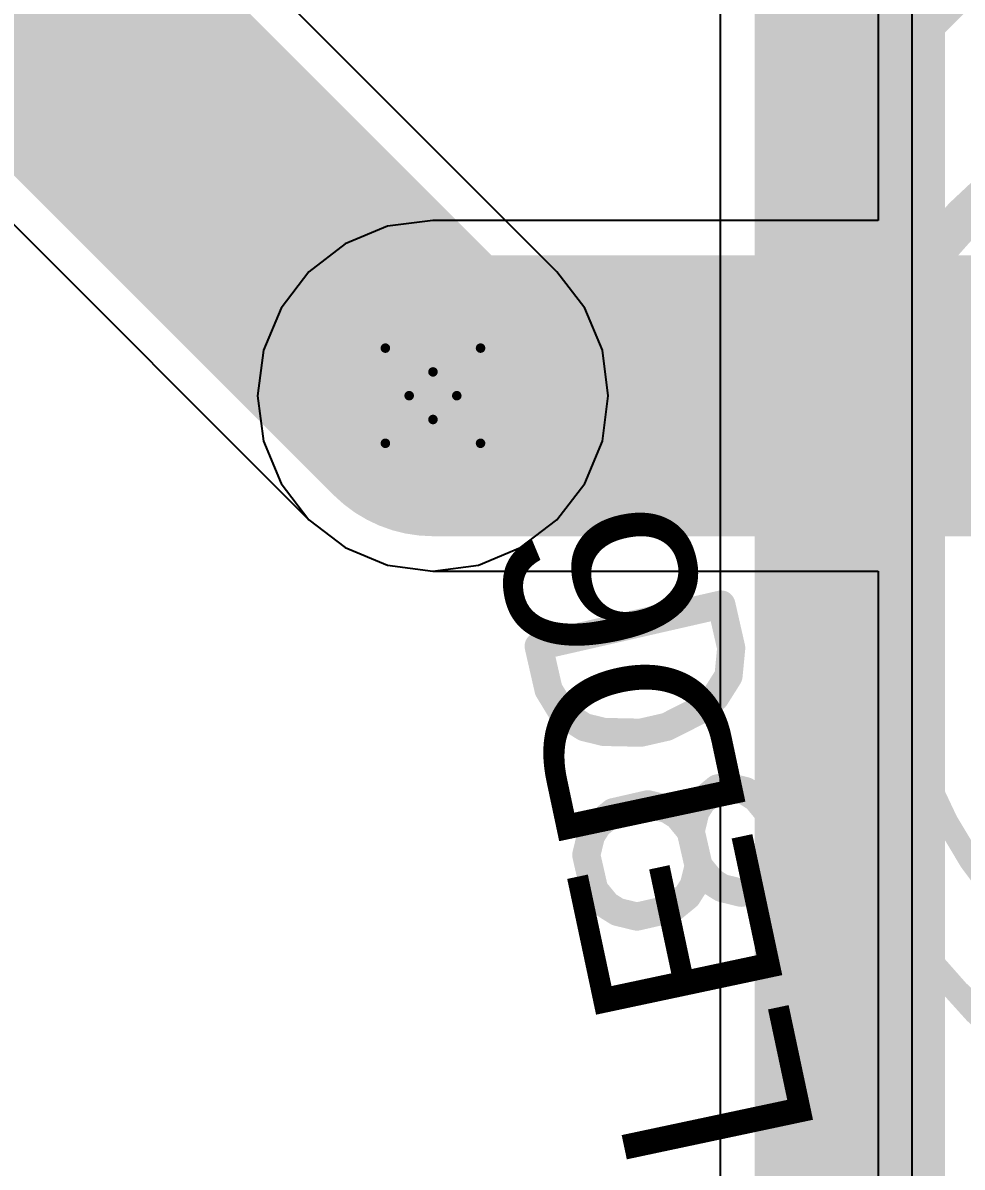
# Model space of a CAD drawing. Header units: inches. Extents: x 0 to 12.4, y -0.6 to 2.2.
# Drawn here: x 0.6718 to 0.8692, y 0.7099 to 0.9503 of the extents above; entities that cross this region are included whole.
import ezdxf

# ---------------------------------------------------------------- set-up
doc = ezdxf.new("R2010")
doc.units = ezdxf.units.IN
doc.header["$MEASUREMENT"] = 0
for name, color, linetype in [('Bottom Layer', 5, 'Continuous'), ('Drill Drawing', 1, 'Continuous'), ('Mechanical 4', 56, 'Continuous'), ('Top Layer', 1, 'Continuous'), ('Top Overlay', 2, 'Continuous'), ('Via Holes', 16, 'Continuous')]:
    doc.layers.add(name, color=color, linetype=linetype)
doc.styles.add('Arial', font='', dxfattribs={"height": 0.2})
doc.styles.get('Arial').set_extended_font_data('Arial')

# ---------------------------------------------------------------- blocks, each defined once
blk = doc.blocks.new('IR333_A_49')
at = {"layer": 'Top Overlay', "const_width": 0.005}
blk.add_lwpolyline([(0.09707, -0.06729, -0.73505), (-0.11811, 0)], format="xyb", dxfattribs=at)

msp = doc.modelspace()

# ---------------------------------------------------------------- hatches: boundary and pattern name
at = {"layer": 'Bottom Layer'}
h = msp.add_hatch(color=5, dxfattribs=at)
edge = h.paths.add_edge_path()
edge.add_arc((0.758, 0.872), 0.01181, 0, 360)
at = {"layer": 'Top Layer'}
h = msp.add_hatch(color=1, dxfattribs=at)
edge = h.paths.add_edge_path()
edge.add_arc((0.758, 0.872), 0.01181, 0, 360)
at = {"layer": 'Via Holes'}
h = msp.add_hatch(color=7, dxfattribs=at)
edge = h.paths.add_edge_path()
edge.add_arc((0.758, 0.872), 0.00591, 0, 360)

# ---------------------------------------------------------------- linework, layer by layer
at = {"layer": 'Bottom Layer'}
for p, q in [((0.85153, 0.99018), (0.85153, 0.90884)), ((0.85867, 0.65022), (0.85867, 0.98824)), ((0.758, 0.90884), (0.74846, 0.90759)), ((0.85153, 0.90884), (0.758, 0.90884)), ((0.74846, 0.90759), (0.73958, 0.90391)), ((0.73958, 0.90391), (0.73195, 0.89805)), ((0.73195, 0.89805), (0.72609, 0.89042)), ((0.72609, 0.89042), (0.72241, 0.88154)), ((0.72241, 0.88154), (0.72116, 0.872)), ((0.72116, 0.872), (0.72241, 0.86246)), ((0.72241, 0.86246), (0.72609, 0.85358)), ((0.72609, 0.85358), (0.73195, 0.84595)), ((0.73195, 0.84595), (0.73958, 0.84009)), ((0.73958, 0.84009), (0.74846, 0.83641)), ((0.74846, 0.83641), (0.758, 0.83516)), ((0.758, 0.83516), (0.85153, 0.83516)), ((0.85153, 0.83516), (0.85153, 0.6536))]:
    msp.add_line(p, q, dxfattribs=at)
at = {"layer": 'Bottom Layer', "const_width": 0.05906}
msp.add_lwpolyline([(0.758, 0.872), (0.94247, 0.872)], dxfattribs=at)
at = {"layer": 'Bottom Layer', "const_width": 0.02953}
msp.add_lwpolyline([(0.74324, 0.872, 1), (0.77276, 0.872, 1)], format="xyb", close=True, dxfattribs=at)
at = {"layer": 'Drill Drawing', "const_width": 0.002}
for points in [[(0.748, 0.882), (0.758, 0.877)], [(0.748, 0.882), (0.753, 0.872)], [(0.758, 0.877), (0.768, 0.882)], [(0.763, 0.872), (0.768, 0.882)], [(0.748, 0.862), (0.753, 0.872)], [(0.763, 0.872), (0.768, 0.862)], [(0.748, 0.862), (0.758, 0.867)], [(0.758, 0.867), (0.768, 0.862)]]:
    msp.add_lwpolyline(points, dxfattribs=at)
at = {"layer": 'Drill Drawing', "const_width": 0.001}
for points in [[(0.7475, 0.882, 1), (0.7485, 0.882, 1)], [(0.7475, 0.882, 1), (0.7485, 0.882, 1)], [(0.7675, 0.882, 1), (0.7685, 0.882, 1)], [(0.7675, 0.882, 1), (0.7685, 0.882, 1)], [(0.7575, 0.877, 1), (0.7585, 0.877, 1)], [(0.7575, 0.877, 1), (0.7585, 0.877, 1)], [(0.7525, 0.872, 1), (0.7535, 0.872, 1)], [(0.7525, 0.872, 1), (0.7535, 0.872, 1)], [(0.7625, 0.872, 1), (0.7635, 0.872, 1)], [(0.7625, 0.872, 1), (0.7635, 0.872, 1)], [(0.7575, 0.867, 1), (0.7585, 0.867, 1)], [(0.7575, 0.867, 1), (0.7585, 0.867, 1)], [(0.7475, 0.862, 1), (0.7485, 0.862, 1)], [(0.7475, 0.862, 1), (0.7485, 0.862, 1)], [(0.7675, 0.862, 1), (0.7685, 0.862, 1)], [(0.7675, 0.862, 1), (0.7685, 0.862, 1)]]:
    msp.add_lwpolyline(points, format="xyb", close=True, dxfattribs=at)
at = {"layer": 'Mechanical 4', "const_width": 0.00472}
msp.add_lwpolyline([(0.9159, 0.71715, -0.759729), (0.92659, 0.94371)], format="xyb", dxfattribs=at)
at = {"layer": 'Mechanical 4'}
for points, const_width in [([(1.05119, 0.82894, 1), (0.85434, 0.82894, 1)], 0.00472), ([(0.81711, 0.82813, 1), (0.82006, 0.82813, 1)], 0.00295), ([(0.81711, 0.82813, 1), (0.82006, 0.82813, 1)], 0.00295), ([(0.85316, 0.82894, 1), (0.85552, 0.82894, 1)], 0.00236), ([(0.77873, 0.81937, 1), (0.78168, 0.81937, 1)], 0.00295), ([(0.77873, 0.81937, 1), (0.78168, 0.81937, 1)], 0.00295), ([(0.8192, 0.81899, 1), (0.82215, 0.81899, 1)], 0.00295), ([(0.8192, 0.81899, 1), (0.82215, 0.81899, 1)], 0.00295), ([(0.81862, 0.81309, 1), (0.82157, 0.81309, 1)], 0.00295), ([(0.81862, 0.81309, 1), (0.82157, 0.81309, 1)], 0.00295), ([(0.78081, 0.81023, 1), (0.78376, 0.81023, 1)], 0.00295), ([(0.78081, 0.81023, 1), (0.78376, 0.81023, 1)], 0.00295), ([(0.8158, 0.8086, 1), (0.81875, 0.8086, 1)], 0.00295), ([(0.8158, 0.8086, 1), (0.81875, 0.8086, 1)], 0.00295), ([(0.78389, 0.80516, 1), (0.78684, 0.80516, 1)], 0.00295), ([(0.78389, 0.80516, 1), (0.78684, 0.80516, 1)], 0.00295), ([(0.81256, 0.80594, 1), (0.81551, 0.80594, 1)], 0.00295), ([(0.81256, 0.80594, 1), (0.81551, 0.80594, 1)], 0.00295), ([(0.78838, 0.80234, 1), (0.79133, 0.80234, 1)], 0.00295), ([(0.78838, 0.80234, 1), (0.79133, 0.80234, 1)], 0.00295), ([(0.79245, 0.80135, 1), (0.79541, 0.80135, 1)], 0.00295), ([(0.79245, 0.80135, 1), (0.79541, 0.80135, 1)], 0.00295), ([(0.80018, 0.80119, 1), (0.80313, 0.80119, 1)], 0.00295), ([(0.80018, 0.80119, 1), (0.80313, 0.80119, 1)], 0.00295), ([(0.80567, 0.80244, 1), (0.80862, 0.80244, 1)], 0.00295), ([(0.80567, 0.80244, 1), (0.80862, 0.80244, 1)], 0.00295), ([(0.81631, 0.78949, 1), (0.81927, 0.78949, 1)], 0.00295), ([(0.81631, 0.78949, 1), (0.81927, 0.78949, 1)], 0.00295), ([(0.81814, 0.78991, 1), (0.82109, 0.78991, 1)], 0.00295), ([(0.81814, 0.78991, 1), (0.82109, 0.78991, 1)], 0.00295), ([(0.82221, 0.78891, 1), (0.82517, 0.78891, 1)], 0.00295), ([(0.82221, 0.78891, 1), (0.82517, 0.78891, 1)], 0.00295), ([(0.80169, 0.78615, 1), (0.80464, 0.78615, 1)], 0.00295), ([(0.80169, 0.78615, 1), (0.80464, 0.78615, 1)], 0.00295), ([(0.81307, 0.78683, 1), (0.81603, 0.78683, 1)], 0.00295), ([(0.81307, 0.78683, 1), (0.81603, 0.78683, 1)], 0.00295), ([(0.82446, 0.7875, 1), (0.82741, 0.7875, 1)], 0.00295), ([(0.82446, 0.7875, 1), (0.82741, 0.7875, 1)], 0.00295), ([(0.79438, 0.78448, 1), (0.79733, 0.78448, 1)], 0.00295), ([(0.79438, 0.78448, 1), (0.79733, 0.78448, 1)], 0.00295), ([(0.80576, 0.78516, 1), (0.80872, 0.78516, 1)], 0.00295), ([(0.80576, 0.78516, 1), (0.80872, 0.78516, 1)], 0.00295), ([(0.80801, 0.78375, 1), (0.81096, 0.78375, 1)], 0.00295), ([(0.80801, 0.78375, 1), (0.81096, 0.78375, 1)], 0.00295), ([(0.81166, 0.78458, 1), (0.81462, 0.78458, 1)], 0.00295), ([(0.81166, 0.78458, 1), (0.81462, 0.78458, 1)], 0.00295), ([(0.82712, 0.78426, 1), (0.83007, 0.78426, 1)], 0.00295), ([(0.82712, 0.78426, 1), (0.83007, 0.78426, 1)], 0.00295), ([(0.79114, 0.78182, 1), (0.79409, 0.78182, 1)], 0.00295), ([(0.79114, 0.78182, 1), (0.79409, 0.78182, 1)], 0.00295), ([(0.78973, 0.77958, 1), (0.79268, 0.77958, 1)], 0.00295), ([(0.78973, 0.77958, 1), (0.79268, 0.77958, 1)], 0.00295), ([(0.81067, 0.78051, 1), (0.81362, 0.78051, 1)], 0.00295), ([(0.81067, 0.78051, 1), (0.81362, 0.78051, 1)], 0.00295), ([(0.81067, 0.78051, 1), (0.81362, 0.78051, 1)], 0.00295), ([(0.82879, 0.77695, 1), (0.83174, 0.77695, 1)], 0.00295), ([(0.82879, 0.77695, 1), (0.83174, 0.77695, 1)], 0.00295), ([(0.78874, 0.7755, 1), (0.79169, 0.7755, 1)], 0.00295), ([(0.78874, 0.7755, 1), (0.79169, 0.7755, 1)], 0.00295), ([(0.81234, 0.7732, 1), (0.81529, 0.7732, 1)], 0.00295), ([(0.81234, 0.7732, 1), (0.81529, 0.7732, 1)], 0.00295), ([(0.81234, 0.7732, 1), (0.81529, 0.7732, 1)], 0.00295), ([(0.8278, 0.77288, 1), (0.83075, 0.77288, 1)], 0.00295), ([(0.8278, 0.77288, 1), (0.83075, 0.77288, 1)], 0.00295), ([(0.81135, 0.76912, 1), (0.8143, 0.76912, 1)], 0.00295), ([(0.81135, 0.76912, 1), (0.8143, 0.76912, 1)], 0.00295), ([(0.815, 0.76996, 1), (0.81795, 0.76996, 1)], 0.00295), ([(0.815, 0.76996, 1), (0.81795, 0.76996, 1)], 0.00295), ([(0.82638, 0.77063, 1), (0.82934, 0.77063, 1)], 0.00295), ([(0.82638, 0.77063, 1), (0.82934, 0.77063, 1)], 0.00295), ([(0.79041, 0.76819, 1), (0.79336, 0.76819, 1)], 0.00295), ([(0.79041, 0.76819, 1), (0.79336, 0.76819, 1)], 0.00295), ([(0.80993, 0.76688, 1), (0.81289, 0.76688, 1)], 0.00295), ([(0.80993, 0.76688, 1), (0.81289, 0.76688, 1)], 0.00295), ([(0.81725, 0.76855, 1), (0.8202, 0.76855, 1)], 0.00295), ([(0.81725, 0.76855, 1), (0.8202, 0.76855, 1)], 0.00295), ([(0.82132, 0.76755, 1), (0.82427, 0.76755, 1)], 0.00295), ([(0.82132, 0.76755, 1), (0.82427, 0.76755, 1)], 0.00295), ([(0.82315, 0.76797, 1), (0.8261, 0.76797, 1)], 0.00295), ([(0.82315, 0.76797, 1), (0.8261, 0.76797, 1)], 0.00295), ([(0.79307, 0.76495, 1), (0.79602, 0.76495, 1)], 0.00295), ([(0.79307, 0.76495, 1), (0.79602, 0.76495, 1)], 0.00295), ([(0.8067, 0.76422, 1), (0.80965, 0.76422, 1)], 0.00295), ([(0.8067, 0.76422, 1), (0.80965, 0.76422, 1)], 0.00295), ([(0.79531, 0.76354, 1), (0.79827, 0.76354, 1)], 0.00295), ([(0.79531, 0.76354, 1), (0.79827, 0.76354, 1)], 0.00295), ([(0.79939, 0.76255, 1), (0.80234, 0.76255, 1)], 0.00295), ([(0.79939, 0.76255, 1), (0.80234, 0.76255, 1)], 0.00295)]:
    msp.add_lwpolyline(points, format="xyb", close=True, dxfattribs=dict(at, const_width=const_width))
at = {"layer": 'Mechanical 4', "const_width": 0.00591}
for points in [[(0.7802, 0.81937), (0.81859, 0.82813)], [(0.81859, 0.82813), (0.82067, 0.81899)], [(0.7802, 0.81937), (0.78229, 0.81023)], [(0.8201, 0.81309), (0.82067, 0.81899)], [(0.81727, 0.8086), (0.8201, 0.81309)], [(0.78229, 0.81023), (0.78537, 0.80516)], [(0.81404, 0.80594), (0.81727, 0.8086)], [(0.78537, 0.80516), (0.78986, 0.80234)], [(0.80714, 0.80244), (0.81404, 0.80594)], [(0.78986, 0.80234), (0.79393, 0.80135)], [(0.79393, 0.80135), (0.80166, 0.80119)], [(0.80166, 0.80119), (0.80714, 0.80244)], [(0.81455, 0.78683), (0.81779, 0.78949)], [(0.81779, 0.78949), (0.81962, 0.78991)], [(0.81962, 0.78991), (0.82369, 0.78891)], [(0.82369, 0.78891), (0.82593, 0.7875)], [(0.79586, 0.78448), (0.80317, 0.78615)], [(0.80317, 0.78615), (0.80724, 0.78516)], [(0.81314, 0.78458), (0.81455, 0.78683)], [(0.82593, 0.7875), (0.8286, 0.78426)], [(0.79262, 0.78182), (0.79586, 0.78448)], [(0.80724, 0.78516), (0.80948, 0.78375)], [(0.80948, 0.78375), (0.81215, 0.78051)], [(0.81215, 0.78051), (0.81314, 0.78458)], [(0.8286, 0.78426), (0.83027, 0.77695)], [(0.79121, 0.77958), (0.79262, 0.78182)], [(0.79021, 0.7755), (0.79121, 0.77958)], [(0.81215, 0.78051), (0.81382, 0.7732)], [(0.82927, 0.77288), (0.83027, 0.77695)], [(0.79021, 0.7755), (0.79188, 0.76819)], [(0.81282, 0.76912), (0.81382, 0.7732)], [(0.81382, 0.7732), (0.81648, 0.76996)], [(0.82786, 0.77063), (0.82927, 0.77288)], [(0.81141, 0.76688), (0.81282, 0.76912)], [(0.81648, 0.76996), (0.81872, 0.76855)], [(0.82462, 0.76797), (0.82786, 0.77063)], [(0.79188, 0.76819), (0.79454, 0.76495)], [(0.80817, 0.76422), (0.81141, 0.76688)], [(0.81872, 0.76855), (0.82279, 0.76755)], [(0.82279, 0.76755), (0.82462, 0.76797)], [(0.79454, 0.76495), (0.79679, 0.76354)], [(0.80086, 0.76255), (0.80817, 0.76422)], [(0.79679, 0.76354), (0.80086, 0.76255)]]:
    msp.add_lwpolyline(points, dxfattribs=at)
at = {"layer": 'Top Layer'}
for p, q in [((0.78405, 0.89805), (0.54968, 1.13243)), ((0.48678, 1.09111), (0.73195, 0.84595)), ((0.81834, 0.95657), (0.81834, 0.68643)), ((0.78991, 0.89042), (0.78405, 0.89805)), ((0.79359, 0.88154), (0.78991, 0.89042)), ((0.79484, 0.872), (0.79359, 0.88154)), ((0.79359, 0.86246), (0.79484, 0.872)), ((0.78991, 0.85358), (0.79359, 0.86246)), ((0.78405, 0.84595), (0.78991, 0.85358)), ((0.73195, 0.84595), (0.73958, 0.84009)), ((0.77642, 0.84009), (0.78405, 0.84595)), ((0.73958, 0.84009), (0.74846, 0.83641)), ((0.76754, 0.83641), (0.77642, 0.84009)), ((0.74846, 0.83641), (0.758, 0.83516)), ((0.758, 0.83516), (0.76754, 0.83641))]:
    msp.add_line(p, q, dxfattribs=at)
for points, const_width in [([(0.51283, 1.11717), (0.758, 0.872)], 0.05906), ([(0.84557, 0.95657), (0.90132, 1.01232)], 0.04), ([(0.84557, 0.68643), (0.84557, 0.95657)], 0.04)]:
    msp.add_lwpolyline(points, dxfattribs=dict(at, const_width=const_width))
for points, const_width in [([(0.83557, 0.95657, 1), (0.85557, 0.95657, 1)], 0.02), ([(0.83557, 0.95657, 1), (0.85557, 0.95657, 1)], 0.02), ([(0.74324, 0.872, 1), (0.77276, 0.872, 1)], 0.02953)]:
    msp.add_lwpolyline(points, format="xyb", close=True, dxfattribs=dict(at, const_width=const_width))

# ---------------------------------------------------------------- block references
at = {"rotation": 282}
msp.add_blockref('IR333_A_49', (0.95561, 0.82584), dxfattribs=at)

# ---------------------------------------------------------------- texts
at = {"layer": 'Top Overlay', "style": 'Arial'}
msp.add_text('LED6', height=0.04, rotation=102, dxfattribs=at).set_placement((0.83881, 0.71538))

doc.saveas('drawing.dxf')
